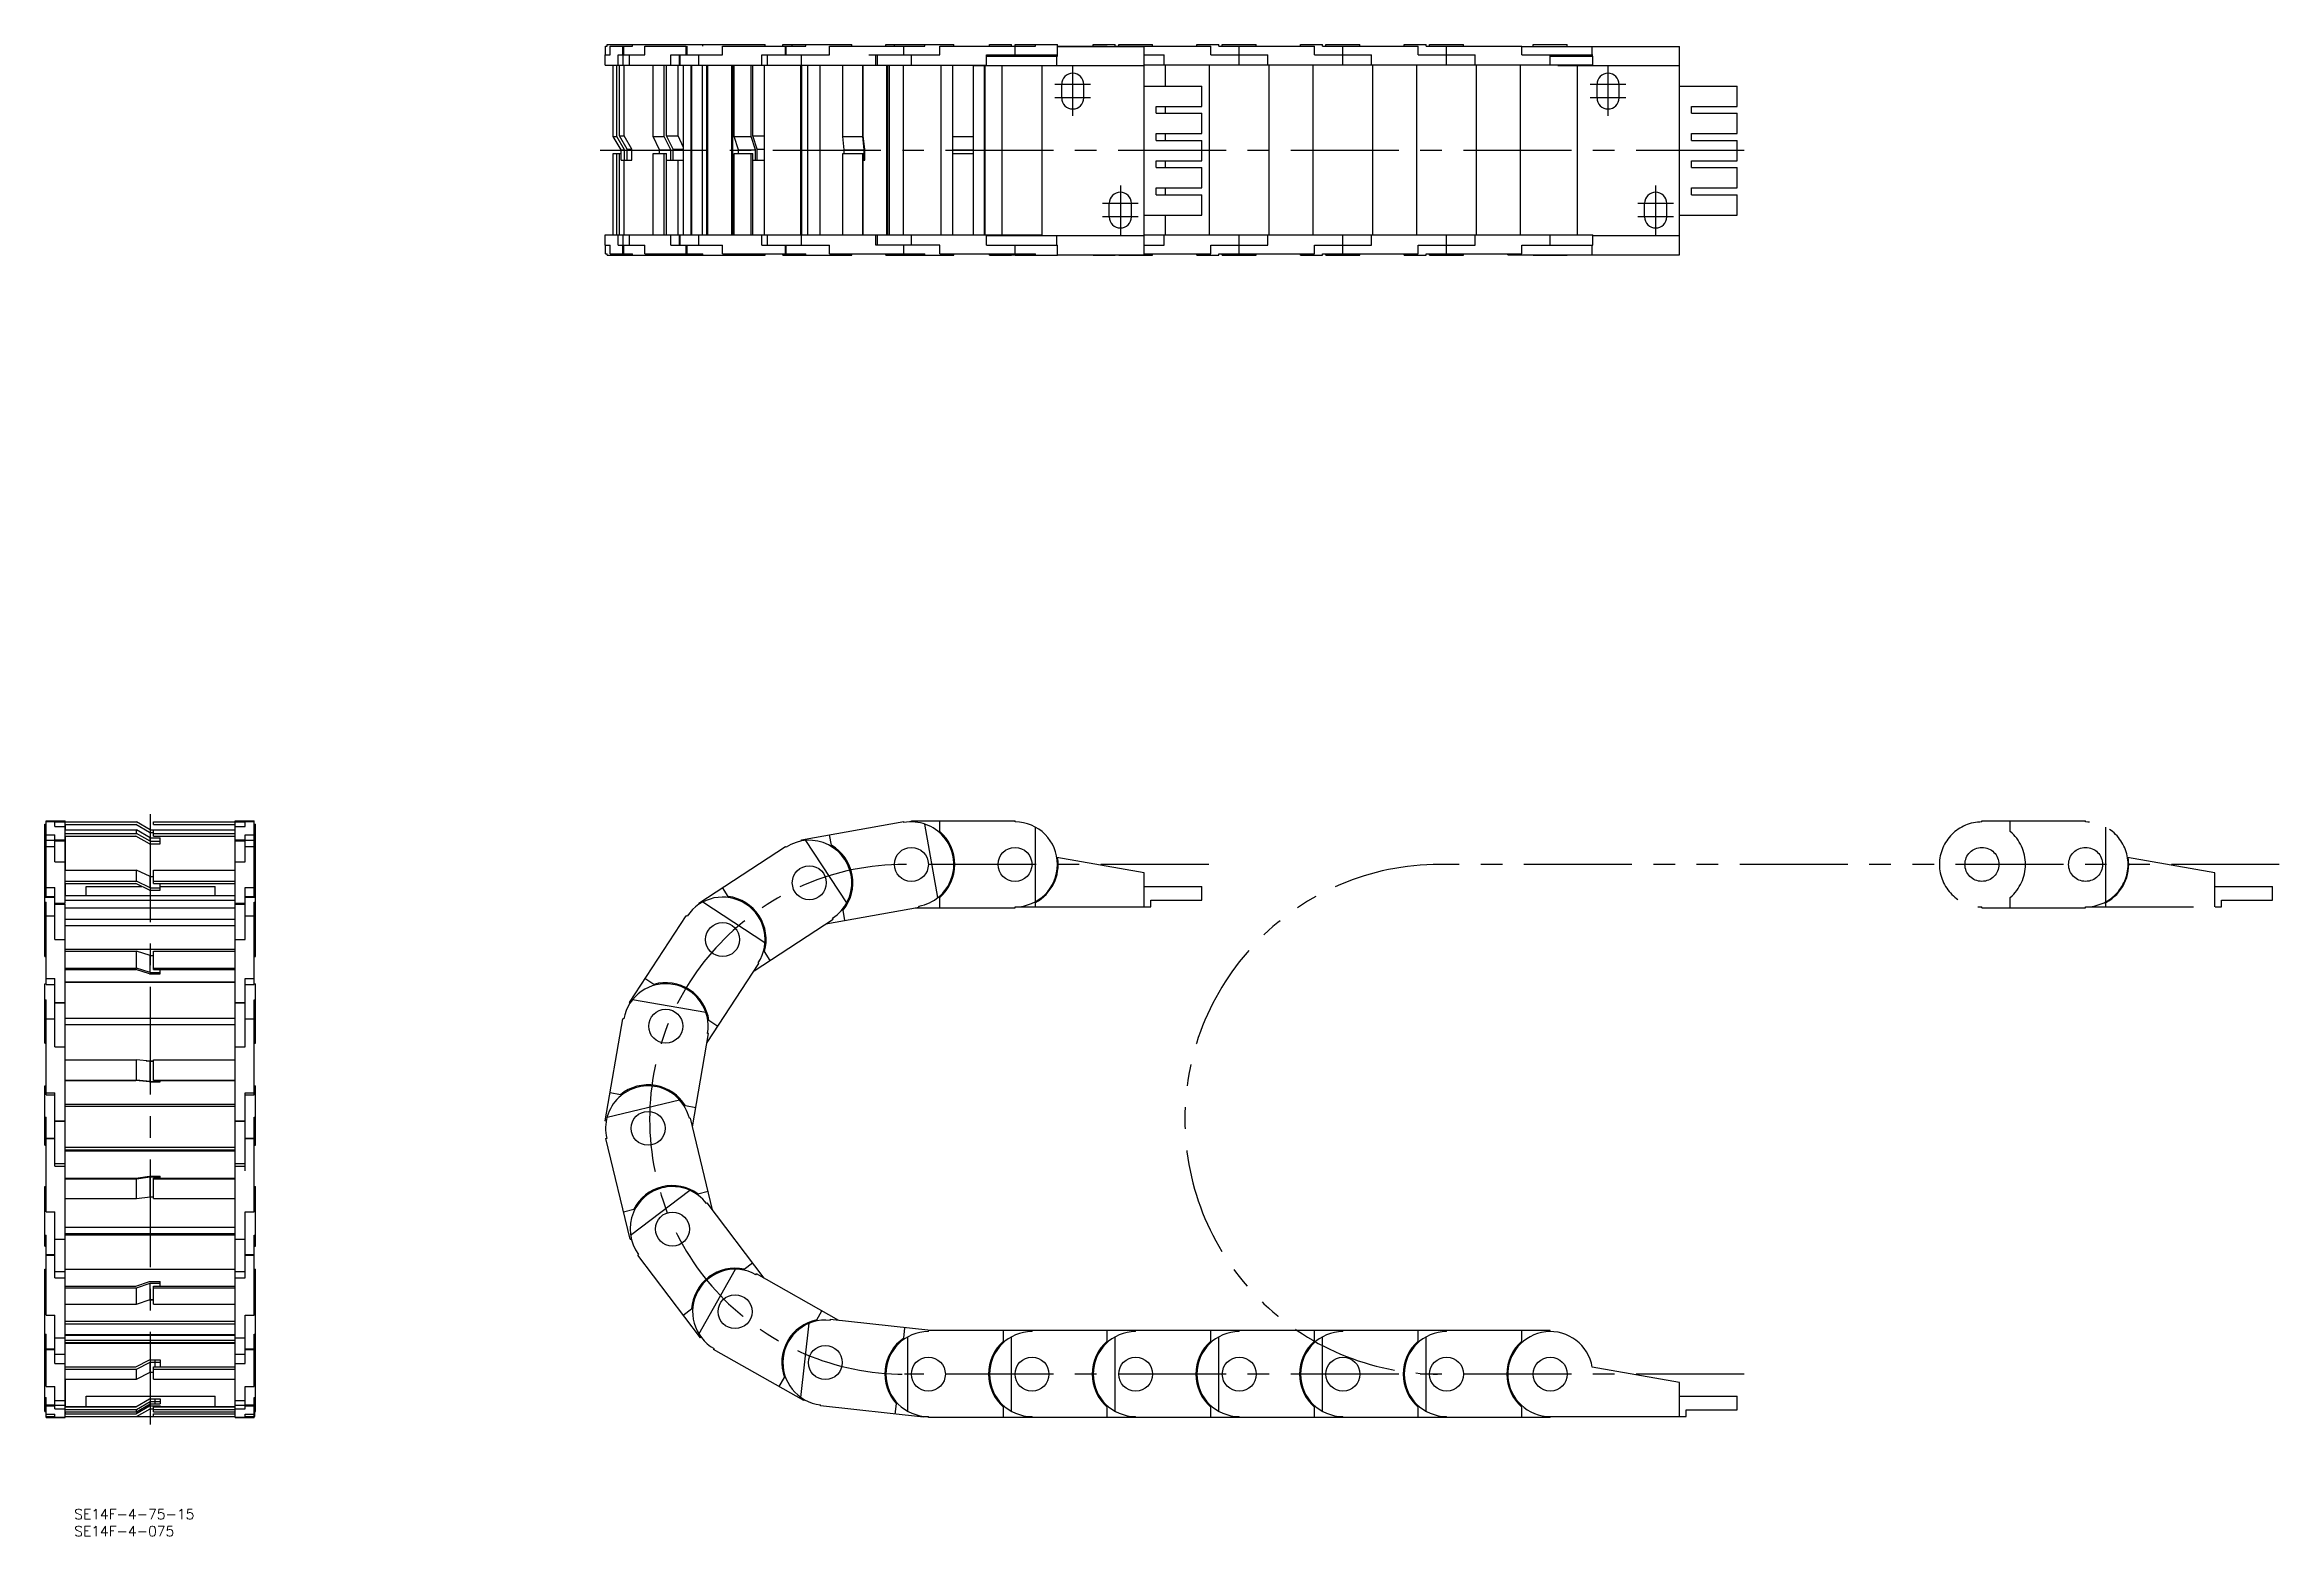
# Model space of a CAD drawing. Extents: x -31 to 626, y -35 to 404.
import ezdxf

# ---------------------------------------------------------------- set-up
doc = ezdxf.new("R2010")
doc.units = 0
doc.linetypes.add('CENTER', pattern=[50.8, 31.75, -6.35, 6.35, -6.35])
doc.linetypes.add('PHANTOM', pattern=[63.5, 31.75, -6.35, 6.35, -6.35, 6.35, -6.35])
doc.layers.get('0').update_dxf_attribs({"linetype": 'CONTINUOUS'})
doc.layers.add('CENTER', color=1, linetype='CENTER')
doc.styles.get("Standard").update_dxf_attribs({"font": 'txt.shx', "height": 3, "bigfont": 'bigfont.shx'})

msp = doc.modelspace()

# ---------------------------------------------------------------- linework, layer by layer
at = {"color": 7, "linetype": 'CONTINUOUS'}
for p, q in [((134.03, 400.76), (134.03, 403.36)), ((134.03, 403.36), (134.46, 403.36)), ((134.46, 403.36), (134.46, 403.76)), ((134.46, 403.76), (180.97, 403.76)), ((135.34, 400.76), (135.34, 403.36)), ((135.34, 403.36), (141.95, 403.36)), ((139.12, 400.76), (139.12, 403.36)), ((139.42, 400.76), (139.42, 403.36)), ((141.95, 403.36), (141.95, 403.76)), ((145.62, 400.76), (145.62, 403.36)), ((145.62, 403.36), (157.77, 403.36)), ((157.77, 400.76), (157.77, 403.36)), ((158.02, 400.76), (158.02, 403.36)), ((162.6, 403.36), (162.6, 403.76)), ((168.44, 400.76), (168.44, 403.36)), ((168.44, 403.36), (192.99, 403.36)), ((180.97, 403.36), (180.97, 403.76)), ((186.19, 403.36), (186.19, 403.76)), ((186.19, 403.76), (206.48, 403.76)), ((186.96, 400.76), (186.96, 403.36)), ((187.13, 400.76), (187.13, 403.36)), ((188.98, 403.36), (188.98, 403.76)), ((192.99, 403.36), (192.99, 403.76)), ((192.99, 403.76), (206.48, 403.76)), ((199.94, 400.76), (199.94, 403.36)), ((199.94, 403.36), (227.97, 403.36)), ((206.48, 403.36), (206.48, 403.76)), ((216.5, 403.36), (216.5, 403.76)), ((216.5, 403.76), (236.5, 403.76)), ((219, 403.36), (219, 403.76)), ((221.74, 400.76), (221.74, 403.36)), ((221.79, 400.76), (221.79, 403.36)), ((227.97, 403.36), (227.97, 403.76)), ((232.35, 400.76), (232.35, 403.36)), ((232.35, 403.36), (254.5, 403.36)), ((236.5, 403.36), (236.5, 403.76)), ((247, 403.36), (247, 403.76)), ((247, 403.76), (253.5, 403.76)), ((253.5, 403.36), (253.5, 403.76)), ((254.5, 400.76), (254.5, 403.76)), ((254.5, 403.76), (267, 403.76)), ((254.5, 403.36), (260.5, 403.36)), ((260.5, 403.36), (260.5, 403.76)), ((267, 400.75), (267, 403.76)), ((267, 403.36), (281.65, 403.36)), ((267, 403.23), (267.04, 403.23)), ((267.04, 400.41), (267.04, 403.23)), ((267.04, 403.23), (292.5, 403.23)), ((277.5, 403.36), (277.5, 403.76)), ((277.5, 403.76), (284, 403.76)), ((281.65, 403.23), (281.65, 403.36)), ((284, 403.36), (284, 403.76)), ((284, 403.36), (312.15, 403.36)), ((285, 403.36), (285, 403.76)), ((285, 403.76), (295, 403.76)), ((290, 403.23), (290, 403.36)), ((292.5, 341.93), (292.5, 403.23)), ((295, 403.36), (295, 403.76)), ((308, 403.36), (308, 403.76)), ((308, 403.76), (314.5, 403.76)), ((312.15, 400.76), (312.15, 403.36)), ((314.5, 403.36), (314.5, 403.76)), ((314.5, 403.36), (342.65, 403.36)), ((315.5, 403.36), (315.5, 403.76)), ((315.5, 403.76), (325.5, 403.76)), ((320.5, 397.76), (320.5, 403.36)), ((325.5, 403.36), (325.5, 403.76)), ((338.5, 403.36), (338.5, 403.76)), ((338.5, 403.76), (345, 403.76)), ((342.65, 400.76), (342.65, 403.36)), ((345, 403.36), (345, 403.76)), ((345, 403.36), (373.15, 403.36)), ((346, 403.36), (346, 403.76)), ((346, 403.76), (356, 403.76)), ((351, 397.76), (351, 403.36)), ((356, 403.36), (356, 403.76)), ((369, 403.36), (369, 403.76)), ((369, 403.76), (375.5, 403.76)), ((373.15, 400.76), (373.15, 403.36)), ((375.5, 403.36), (375.5, 403.76)), ((375.5, 403.36), (403.65, 403.36)), ((376.5, 403.36), (376.5, 403.76)), ((376.5, 403.76), (386.5, 403.76)), ((381.5, 397.76), (381.5, 403.36)), ((386.5, 403.36), (386.5, 403.76)), ((403.65, 400.76), (403.65, 403.36)), ((403.65, 403.23), (450, 403.23)), ((407, 403.23), (407, 403.76)), ((407, 403.76), (417, 403.76)), ((417, 403.23), (417, 403.76)), ((424.33, 400.41), (424.33, 403.23)), ((450, 341.93), (450, 403.23)), ((133.92, 397.76), (133.92, 400.76)), ((133.92, 400.76), (135.34, 400.76)), ((133.92, 397.76), (246.15, 397.76)), ((136.3, 376.76), (136.3, 397.76)), ((137.33, 376.76), (137.33, 397.76)), ((137.7, 397.76), (137.7, 400.76)), ((137.7, 400.76), (145.62, 400.76)), ((138.12, 376.97), (138.12, 397.76)), ((139.23, 397.76), (139.23, 400.76)), ((139.47, 376.97), (139.47, 397.76)), ((141.03, 397.76), (141.03, 400.76)), ((148.01, 376.76), (148.01, 397.76)), ((151.3, 376.76), (151.3, 397.76)), ((151.97, 376.97), (151.97, 397.76)), ((153.19, 397.76), (153.19, 400.76)), ((153.19, 400.76), (168.44, 400.76)), ((155.4, 376.97), (155.4, 397.76)), ((155.78, 397.76), (155.78, 400.75)), ((155.97, 397.76), (155.97, 400.76)), ((156.99, 347.76), (156.99, 397.76)), ((159.17, 347.76), (159.17, 397.76)), ((159.45, 347.76), (159.45, 397.76)), ((160.4, 400.75), (160.4, 400.76)), ((160.4, 400.75), (161.46, 400.75)), ((161.46, 397.76), (161.46, 400.76)), ((162.56, 347.76), (162.56, 397.76)), ((163.81, 347.76), (163.81, 397.76)), ((164.14, 347.76), (164.14, 397.76)), ((171.14, 347.76), (171.14, 397.76)), ((171.48, 347.76), (171.48, 397.76)), ((171.86, 376.76), (171.86, 397.76)), ((176.88, 376.76), (176.88, 397.76)), ((177.32, 376.97), (177.32, 397.76)), ((179.98, 397.76), (179.98, 400.76)), ((179.98, 400.76), (199.94, 400.76)), ((180.78, 347.76), (180.78, 397.76)), ((181.68, 397.76), (181.68, 400.75)), ((191.44, 347.76), (191.44, 397.76)), ((191.72, 397.76), (191.72, 400.76)), ((191.79, 347.76), (191.79, 397.76)), ((193.52, 347.76), (193.52, 397.76)), ((197.21, 347.76), (197.21, 397.76)), ((203.83, 376.76), (203.83, 397.76)), ((209.73, 376.76), (209.73, 397.76)), ((209.87, 376.97), (209.87, 397.76)), ((211.5, 400.76), (232.35, 400.76)), ((213.52, 397.76), (213.52, 400.76)), ((214.07, 397.76), (214.07, 400.75)), ((216.75, 347.76), (216.75, 397.76)), ((217.04, 347.76), (217.04, 397.76)), ((217.6, 347.76), (217.6, 397.76)), ((221.69, 347.76), (221.69, 397.76)), ((224, 397.76), (224, 400.76)), ((232.75, 347.76), (232.75, 397.76)), ((236.25, 347.76), (236.25, 397.76)), ((242.25, 347.76), (242.25, 397.76)), ((242.25, 397.58), (292.5, 397.58)), ((245.5, 347.76), (245.5, 397.58)), ((245.75, 347.76), (245.75, 397.58)), ((246.15, 397.76), (246.15, 400.76)), ((246.15, 400.76), (267, 400.76)), ((246.15, 400.41), (266.83, 400.41)), ((249.5, 400.41), (249.5, 400.76)), ((250.75, 347.76), (250.75, 397.58)), ((258.05, 400.75), (258.05, 400.76)), ((259.5, 400.41), (259.5, 400.75)), ((260.5, 400.41), (260.5, 400.75)), ((262.5, 347.58), (262.5, 397.58)), ((266.83, 397.58), (266.83, 400.41)), ((266.83, 400.41), (267.04, 400.41)), ((292.5, 400.76), (298.35, 400.76)), ((292.5, 400.76), (298.35, 400.76)), ((424.54, 397.76), (292.5, 397.76)), ((298.35, 397.76), (298.35, 400.76)), ((298.75, 391.58), (298.75, 397.76)), ((311.75, 347.76), (311.75, 397.76)), ((312.15, 400.76), (328.85, 400.76)), ((328.85, 397.76), (328.85, 400.76)), ((329.25, 347.76), (329.25, 397.76)), ((342.25, 347.76), (342.25, 397.76)), ((342.65, 400.76), (359.35, 400.76)), ((359.35, 397.76), (359.35, 400.76)), ((359.75, 347.76), (359.75, 397.76)), ((372.75, 347.76), (372.75, 397.76)), ((373.15, 400.76), (389.85, 400.76)), ((389.85, 397.76), (389.85, 400.76)), ((390.25, 347.76), (390.25, 397.76)), ((403.25, 347.76), (403.25, 397.76)), ((403.65, 400.76), (424.5, 400.76)), ((412, 397.76), (412, 400.76)), ((412, 400.41), (424.54, 400.41)), ((414.24, 397.58), (414.24, 397.76)), ((414.24, 397.58), (450, 397.58)), ((420, 347.76), (420, 397.58)), ((424.5, 397.76), (424.5, 400.41)), ((424.54, 397.58), (424.54, 400.41)), ((268.25, 388.08), (268.25, 392.08)), ((274.75, 388.08), (274.75, 392.08)), ((292.5, 391.58), (309.5, 391.58)), ((309.5, 385.58), (309.5, 391.58)), ((425.75, 388.08), (425.75, 392.08)), ((432.25, 388.08), (432.25, 392.08)), ((450, 391.58), (467, 391.58)), ((467, 385.58), (467, 391.58)), ((296, 383.58), (296, 385.58)), ((296, 385.58), (309.5, 385.58)), ((296, 383.58), (309.5, 383.58)), ((298.75, 383.58), (298.75, 385.58)), ((309.5, 377.58), (309.5, 383.58)), ((453.5, 383.58), (453.5, 385.58)), ((453.5, 385.58), (467, 385.58)), ((453.5, 383.58), (467, 383.58)), ((467, 377.58), (467, 383.58)), ((136.3, 376.76), (137.33, 376.76)), ((138.58, 372.76), (136.3, 376.76)), ((139.6, 372.76), (137.33, 376.76)), ((138.12, 376.97), (139.47, 376.97)), ((140.39, 372.97), (138.12, 376.97)), ((141.71, 372.97), (139.47, 376.97)), ((148.01, 376.76), (151.3, 376.76)), ((149.94, 372.76), (148.01, 376.76)), ((153.23, 372.76), (151.3, 376.76)), ((151.97, 376.97), (155.4, 376.97)), ((153.9, 372.97), (151.97, 376.97)), ((156.99, 373.52), (155.4, 376.97)), ((171.86, 376.76), (176.88, 376.76)), ((173.13, 372.76), (171.86, 376.76)), ((178.15, 372.76), (176.88, 376.76)), ((177.32, 376.97), (180.78, 376.97)), ((178.59, 372.97), (177.32, 376.97)), ((203.83, 376.76), (209.73, 376.76)), ((204.24, 372.76), (203.83, 376.76)), ((210.14, 372.76), (209.73, 376.76)), ((210.28, 372.97), (209.87, 376.97)), ((236.25, 376.76), (242.25, 376.76)), ((296, 375.58), (296, 377.58)), ((296, 377.58), (309.5, 377.58)), ((296, 375.58), (309.5, 375.58)), ((298.75, 375.58), (298.75, 377.58)), ((309.5, 369.58), (309.5, 375.58)), ((453.5, 375.58), (453.5, 377.58)), ((453.5, 377.58), (467, 377.58)), ((453.5, 375.58), (467, 375.58)), ((467, 369.58), (467, 375.58)), ((136.3, 347.76), (136.3, 371.76)), ((136.3, 371.76), (138.58, 371.76)), ((137.33, 347.76), (137.33, 371.76)), ((138.12, 347.76), (138.12, 371.76)), ((138.58, 369.76), (138.58, 372.76)), ((138.58, 372.76), (139.6, 372.76)), ((138.58, 369.76), (141.71, 369.76)), ((139.47, 347.76), (139.47, 369.76)), ((139.6, 369.76), (139.6, 372.76)), ((140.39, 369.76), (140.39, 372.97)), ((140.39, 372.97), (141.71, 372.97)), ((141.71, 369.76), (141.71, 372.97)), ((148.01, 347.76), (148.01, 371.76)), ((148.01, 371.76), (151.97, 371.76)), ((149.94, 371.76), (149.94, 372.76)), ((149.94, 372.76), (153.23, 372.76)), ((151.3, 347.76), (151.3, 371.76)), ((151.97, 347.76), (151.97, 371.76)), ((151.97, 369.76), (156.99, 369.76)), ((153.23, 369.76), (153.23, 372.76)), ((153.9, 369.76), (153.9, 372.97)), ((153.9, 372.97), (156.99, 372.97)), ((155.4, 347.76), (155.4, 369.76)), ((171.86, 347.76), (171.86, 371.76)), ((171.86, 371.76), (176.88, 371.76)), ((171.86, 371.76), (177.32, 371.76)), ((173.13, 371.76), (173.13, 372.76)), ((173.13, 372.76), (178.15, 372.76)), ((176.88, 347.76), (176.88, 371.76)), ((177.32, 347.76), (177.32, 371.76)), ((177.32, 369.76), (180.78, 369.76)), ((178.15, 369.76), (178.15, 372.76)), ((178.59, 369.76), (178.59, 372.97)), ((178.59, 372.97), (180.78, 372.97)), ((203.83, 347.76), (203.83, 371.76)), ((203.83, 371.76), (209.73, 371.76)), ((203.83, 371.76), (209.87, 371.76)), ((204.2, 371.76), (204.2, 373.08)), ((204.24, 371.76), (204.24, 372.76)), ((204.24, 372.76), (210.14, 372.76)), ((209.73, 347.76), (209.73, 371.76)), ((209.87, 347.76), (209.87, 371.76)), ((209.87, 369.76), (210.28, 369.76)), ((210.14, 369.76), (210.14, 372.76)), ((210.28, 369.76), (210.28, 372.97)), ((236.25, 372.76), (242.25, 372.76)), ((236.25, 371.76), (242.25, 371.76)), ((296, 367.58), (296, 369.58)), ((296, 369.58), (309.5, 369.58)), ((298.75, 367.58), (298.75, 369.58)), ((453.5, 367.58), (453.5, 369.58)), ((453.5, 369.58), (467, 369.58)), ((296, 367.58), (309.5, 367.58)), ((309.5, 361.58), (309.5, 367.58)), ((453.5, 367.58), (467, 367.58)), ((467, 361.58), (467, 367.58)), ((282.25, 353.08), (282.25, 357.08)), ((288.75, 353.08), (288.75, 357.08)), ((296, 359.58), (296, 361.58)), ((296, 361.58), (309.5, 361.58)), ((296, 359.58), (309.5, 359.58)), ((298.75, 359.58), (298.75, 361.58)), ((309.5, 353.58), (309.5, 359.58)), ((439.75, 353.08), (439.75, 357.08)), ((446.25, 353.08), (446.25, 357.08)), ((453.5, 359.58), (453.5, 361.58)), ((453.5, 361.58), (467, 361.58)), ((453.5, 359.58), (467, 359.58)), ((467, 353.58), (467, 359.58)), ((292.5, 353.58), (309.5, 353.58)), ((298.75, 347.76), (298.75, 353.58)), ((450, 353.58), (467, 353.58)), ((133.92, 344.76), (133.92, 347.76)), ((133.92, 347.76), (262.5, 347.76)), ((133.92, 344.76), (135.34, 344.76)), ((134.03, 342.16), (134.03, 344.76)), ((134.03, 342.16), (134.46, 342.16)), ((134.46, 341.76), (134.46, 342.16)), ((135.34, 342.16), (135.34, 344.76)), ((135.34, 342.16), (141.95, 342.16)), ((137.7, 344.76), (137.7, 347.76)), ((137.7, 344.76), (145.62, 344.76)), ((139.12, 342.16), (139.12, 344.76)), ((139.23, 344.76), (139.23, 347.76)), ((139.42, 342.16), (139.42, 344.76)), ((140.53, 344.76), (140.53, 344.76)), ((140.53, 344.76), (141.29, 344.76)), ((141.03, 344.76), (141.03, 347.76)), ((141.95, 341.76), (141.95, 342.16)), ((141.95, 341.76), (141.95, 342.16)), ((145.62, 342.16), (145.62, 344.76)), ((145.62, 342.16), (162.6, 342.16)), ((153.19, 344.76), (153.19, 347.76)), ((153.19, 344.76), (168.44, 344.76)), ((155.78, 344.76), (155.78, 347.76)), ((155.97, 344.76), (155.97, 347.76)), ((157.77, 342.16), (157.77, 344.76)), ((158.02, 342.16), (158.02, 344.76)), ((161.46, 344.76), (161.46, 347.76)), ((162.6, 341.76), (162.6, 342.16)), ((168.44, 342.16), (168.44, 344.76)), ((168.44, 342.16), (192.99, 342.16)), ((179.98, 344.76), (179.98, 347.76)), ((179.98, 344.76), (199.94, 344.76)), ((180.97, 341.76), (180.97, 342.16)), ((181.68, 344.76), (181.68, 347.76)), ((186.19, 341.76), (186.19, 342.16)), ((186.96, 342.16), (186.96, 344.76)), ((187.13, 342.16), (187.13, 344.76)), ((188.98, 341.76), (188.98, 342.16)), ((191.72, 344.76), (191.72, 347.76)), ((191.72, 344.76), (191.72, 347.76)), ((192.99, 341.76), (192.99, 342.16)), ((199.94, 342.16), (199.94, 344.76)), ((199.94, 342.16), (227.97, 342.16)), ((206.48, 341.76), (206.48, 342.16)), ((213.52, 344.76), (213.52, 347.76)), ((232.35, 344.76), (213.52, 344.76)), ((214.07, 344.76), (214.07, 347.76)), ((216.5, 341.76), (216.5, 342.16)), ((219, 341.76), (219, 342.16)), ((221.74, 342.16), (221.74, 344.76)), ((221.74, 342.16), (221.79, 342.16)), ((221.74, 342.16), (221.79, 342.16)), ((221.79, 342.16), (221.79, 344.76)), ((221.79, 342.16), (227.97, 342.16)), ((224, 344.76), (224, 347.76)), ((227.97, 341.76), (227.97, 342.16)), ((232.35, 342.16), (232.35, 344.76)), ((232.35, 342.16), (260.5, 342.16)), ((236.5, 341.76), (236.5, 342.16)), ((246.15, 344.76), (246.15, 347.76)), ((246.15, 347.58), (266.83, 347.58)), ((246.15, 344.76), (267.04, 344.76)), ((247, 341.76), (247, 342.16)), ((249.5, 341.93), (249.5, 342.16)), ((249.5, 341.93), (259.5, 341.93)), ((253.5, 341.76), (253.5, 341.93)), ((254.5, 342.16), (254.5, 344.76)), ((254.5, 341.76), (254.5, 341.93)), ((259.5, 347.58), (259.5, 347.76)), ((259.5, 341.93), (259.5, 342.16)), ((260.5, 341.76), (260.5, 342.16)), ((266.83, 344.76), (266.83, 347.58)), ((266.83, 347.58), (292.5, 347.58)), ((267, 341.76), (267, 344.76)), ((267, 341.93), (292.5, 341.93)), ((267.04, 341.93), (267.04, 344.76)), ((277.5, 341.76), (277.5, 341.93)), ((284, 341.76), (284, 341.93)), ((285, 341.76), (285, 341.93)), ((292.5, 347.76), (424.5, 347.76)), ((292.5, 344.76), (298.35, 344.76)), ((292.5, 342.16), (312.15, 342.16)), ((295, 341.76), (295, 342.16)), ((298.35, 344.76), (298.35, 347.76)), ((308, 341.76), (308, 342.16)), ((312.15, 342.16), (312.15, 344.76)), ((312.15, 344.76), (328.85, 344.76)), ((314.5, 341.76), (314.5, 342.16)), ((314.5, 342.16), (342.65, 342.16)), ((315.5, 341.76), (315.5, 342.16)), ((320.5, 342.16), (320.5, 347.76)), ((325.5, 341.76), (325.5, 342.16)), ((328.85, 344.76), (328.85, 347.76)), ((338.5, 341.76), (338.5, 342.16)), ((342.65, 342.16), (342.65, 344.76)), ((342.65, 344.76), (359.35, 344.76)), ((345, 341.76), (345, 342.16)), ((345, 342.16), (373.15, 342.16)), ((346, 341.76), (346, 342.16)), ((351, 342.16), (351, 347.76)), ((356, 341.76), (356, 342.16)), ((359.35, 344.76), (359.35, 347.76)), ((369, 341.76), (369, 342.16)), ((373.15, 342.16), (373.15, 344.76)), ((373.15, 344.76), (389.85, 344.76)), ((375.5, 341.76), (375.5, 342.16)), ((375.5, 342.16), (403.65, 342.16)), ((376.5, 341.76), (376.5, 342.16)), ((381.5, 342.16), (381.5, 347.76)), ((386.5, 341.76), (386.5, 342.16)), ((389.85, 344.76), (389.85, 347.76)), ((399.5, 341.93), (399.5, 342.16)), ((399.5, 341.93), (450, 341.93)), ((403.65, 342.16), (403.65, 344.76)), ((403.65, 344.76), (412, 344.76)), ((403.65, 344.76), (424.54, 344.76)), ((407, 341.76), (407, 341.93)), ((412, 344.76), (412, 347.76)), ((417, 341.76), (417, 341.93)), ((424.33, 341.93), (424.33, 344.76)), ((424.5, 344.76), (424.5, 347.76)), ((424.5, 347.58), (450, 347.58)), ((424.54, 344.76), (424.54, 347.58)), ((134.46, 341.76), (180.97, 341.76)), ((186.19, 341.76), (206.48, 341.76)), ((216.5, 341.76), (236.5, 341.76)), ((227.97, 341.76), (236.5, 341.76)), ((247, 341.76), (253.5, 341.76)), ((254.5, 341.76), (267, 341.76)), ((277.5, 341.76), (284, 341.76)), ((285, 341.76), (295, 341.76)), ((308, 341.76), (314.5, 341.76)), ((315.5, 341.76), (325.5, 341.76)), ((338.5, 341.76), (345, 341.76)), ((346, 341.76), (356, 341.76)), ((369, 341.76), (375.5, 341.76)), ((376.5, 341.76), (386.5, 341.76)), ((407, 341.76), (417, 341.76)), ((-31, 135.38), (-31, 174.35)), ((-31, 174.35), (-30.6, 174.35)), ((-30.6, 175.1), (-30.6, 175.3)), ((-30.6, 175.3), (-25, 175.3)), ((-30.6, 152.88), (-30.6, 175.1)), ((-30.6, 175.1), (-28, 175.1)), ((-30.6, 171.18), (-28, 171.18)), ((-28, 173.62), (-28, 175.3)), ((-28, 175), (-4, 175)), ((-28, 173.62), (-25, 173.62)), ((-28, 163.23), (-28, 171.18)), ((-25, 163.23), (-25, 175.3)), ((-25, 174.2), (-4.21, 174.2)), ((-25, 172.64), (-4, 172.64)), ((-25, 171.58), (-4, 171.58)), ((-24.83, 172.64), (-24.83, 174.2)), ((-0.21, 171.89), (-4.21, 174.2)), ((0, 172.69), (-4, 175)), ((-4, 171.58), (-4, 172.64)), ((0, 170.36), (-4, 172.64)), ((0, 169.3), (-4, 171.58)), ((-0.21, 171.89), (1, 171.89)), ((0, 172.69), (3, 172.69)), ((1, 174.2), (1, 175)), ((1, 175), (28, 175)), ((1, 174.2), (25, 174.2)), ((1, 170.79), (1, 172.64)), ((1, 172.64), (25, 172.64)), ((1, 171.58), (25, 171.58)), ((3, 172.64), (3, 172.69)), ((25, 121.75), (25, 175.3)), ((25, 175.3), (30.6, 175.3)), ((25, 173.62), (28, 173.62)), ((28, 173.62), (28, 175.3)), ((28, 175.1), (30.6, 175.1)), ((28, 169.7), (28, 171.18)), ((28, 169.7), (28, 171.18)), ((28, 171.18), (30.6, 171.18)), ((30.6, 175.1), (30.6, 175.3)), ((30.6, 171.18), (30.6, 175.1)), ((30.6, 152.88), (30.6, 175.1)), ((30.6, 174.35), (31, 174.35)), ((30.6, 169.61), (30.6, 171.18)), ((30.6, 169.61), (30.6, 171.18)), ((31, 169.61), (31, 174.35)), ((31, 135.38), (31, 174.35)), ((191.72, 169.7), (221.74, 175.1)), ((200.48, 168.13), (199.94, 171.18)), ((221.79, 174.8), (221.74, 175.1)), ((224, 175.3), (254.5, 175.3)), ((224, 175), (224, 175.3)), ((231.84, 152.77), (227.97, 174.35)), ((232.35, 172.2), (232.35, 175.3)), ((254.5, 175), (254.5, 175.3)), ((260.5, 151.53), (260.5, 173.47)), ((-31, 169.61), (-28, 169.61)), ((-31, 169.57), (-30.6, 169.57)), ((-30.6, 167.81), (-28, 167.81)), ((-28, 169.7), (-25, 169.7)), ((-28, 169.41), (-25, 169.41)), ((-25, 170.79), (-4.21, 170.79)), ((-24.83, 162.5), (-24.83, 170.79)), ((-0.21, 168.51), (-4.21, 170.79)), ((-0.21, 168.51), (3, 168.51)), ((0, 169.3), (0, 170.36)), ((0, 169.3), (0, 170.36)), ((0, 170.36), (3, 170.36)), ((0, 169.3), (3, 169.3)), ((1, 170.79), (25, 170.79)), ((3, 168.51), (3, 170.36)), ((25, 169.7), (28, 169.7)), ((25, 169.41), (28, 169.41)), ((27.99, 169.08), (28, 169.08)), ((28, 169.41), (28, 169.7)), ((28, 169.41), (28, 169.7)), ((28, 169.61), (31, 169.61)), ((28, 163.23), (28, 169.41)), ((28, 163.23), (28, 169.41)), ((28, 167.56), (28, 169.08)), ((28, 167.56), (28, 169.08)), ((28, 163.23), (28, 167.81)), ((28, 163.23), (28, 167.81)), ((28, 167.81), (30.6, 167.81)), ((30.6, 167.81), (30.6, 169.57)), ((30.6, 167.81), (30.6, 169.57)), ((30.6, 169.57), (31, 169.57)), ((31, 169.57), (31, 169.61)), ((31, 169.57), (31, 169.61)), ((31, 162.11), (31, 169.57)), ((31, 162.11), (31, 169.57)), ((161.46, 151.09), (186.96, 167.81)), ((187.13, 167.56), (186.96, 167.81)), ((191.77, 169.41), (191.72, 169.7)), ((205.01, 151.22), (192.99, 169.57)), ((292.5, 160), (266.83, 164.53)), ((-31, 162.11), (-30.6, 162.11)), ((-31, 162.11), (-30.6, 162.11)), ((-28, 163.23), (-25, 163.23)), ((-25, 151.09), (-25, 163.23)), ((-25, 160.84), (-4, 160.84)), ((-24.83, 160.84), (-24.83, 162.5)), ((-4, 157.55), (-4, 160.84)), ((0, 158.91), (-4, 160.84)), ((0, 155.62), (0, 158.91)), ((0, 155.62), (0, 158.91)), ((0, 158.91), (1, 158.91)), ((0, 158.91), (1, 158.91)), ((1, 156.88), (1, 160.84)), ((1, 160.84), (25, 160.84)), ((25, 163.23), (28, 163.23)), ((30.6, 162.11), (31, 162.11)), ((31, 156.22), (31, 162.11)), ((31, 156.22), (31, 162.11)), ((292.5, 150), (292.5, 160)), ((-31, 152.88), (-28, 152.88)), ((-31, 139.38), (-31, 151.42)), ((-31, 151.42), (-30.6, 151.42)), ((-30.6, 155.67), (-28, 155.67)), ((-30.6, 153.07), (-28, 153.07)), ((-30.6, 147.24), (-30.6, 151.42)), ((-30.6, 147.24), (-30.6, 151.42)), ((-28, 140.43), (-28, 155.67)), ((-25, 157.55), (-4, 157.55)), ((-25, 156.88), (-4.21, 156.88)), ((-25, 153.4), (25, 153.4)), ((-25, 151.95), (25, 151.95)), ((-24.83, 153.4), (-24.83, 156.88)), ((-18.83, 153.4), (-18.83, 156)), ((-18.83, 156), (-2.38, 156)), ((-0.21, 154.95), (-4.21, 156.88)), ((0, 155.62), (-4, 157.55)), ((-0.21, 154.95), (3, 154.95)), ((0, 155.62), (3, 155.62)), ((1, 157.55), (25, 157.55)), ((1, 156.88), (25, 156.88)), ((3, 154.95), (3, 156.88)), ((3, 156), (19.17, 156)), ((19.17, 153.4), (19.17, 156)), ((28, 140.43), (28, 155.67)), ((28, 155.67), (30.6, 155.67)), ((28, 153.07), (30.6, 153.07)), ((28, 152.88), (31, 152.88)), ((30.6, 127.19), (30.6, 151.42)), ((30.6, 151.42), (31, 151.42)), ((31, 152.88), (31, 156.22)), ((31, 152.88), (31, 156.22)), ((31, 151.42), (31, 152.88)), ((31, 151.42), (31, 152.88)), ((31, 145.38), (31, 151.42)), ((31, 145.38), (31, 151.42)), ((180.93, 139.38), (162.6, 151.42)), ((170.14, 153.07), (168.44, 155.67)), ((232.35, 149.7), (232.35, 152.8)), ((260.5, 150), (260.5, 151.31)), ((292.5, 156), (309.5, 156)), ((294.5, 152), (309.5, 152)), ((294.5, 150), (294.5, 152)), ((309.5, 152), (309.5, 156)), ((-31, 137.64), (-31, 145.38)), ((-31, 137.64), (-31, 145.38)), ((-31, 145.38), (-30.6, 145.38)), ((-30.6, 128.89), (-30.6, 147.41)), ((-30.6, 127.19), (-30.6, 147.41)), ((-30.6, 147.41), (-28, 147.41)), ((-28, 151.09), (-25, 151.09)), ((-28, 150.84), (-25, 150.84)), ((-25, 121.75), (-25, 150.84)), ((-25, 149.7), (25, 149.7)), ((-25, 146.35), (25, 146.35)), ((25, 151.09), (28, 151.09)), ((25, 150.84), (28, 150.84)), ((27.99, 149.93), (27.99, 150.84)), ((27.99, 149.93), (28, 149.93)), ((28, 147.41), (30.6, 147.41)), ((30.6, 145.38), (31, 145.38)), ((141.03, 121.91), (157.77, 147.41)), ((158.02, 147.24), (157.77, 147.41)), ((161.62, 150.84), (161.46, 151.09)), ((177.71, 131.14), (201, 146.4)), ((198.81, 144.97), (226.26, 149.9)), ((201, 146.4), (200.83, 146.65)), ((204.46, 145.98), (203.91, 149.03)), ((225.14, 149.7), (254.5, 149.7)), ((226.26, 149.9), (226.21, 150.2)), ((254.5, 150), (294.5, 150)), ((254.5, 149.7), (254.5, 150)), ((-28, 140.43), (-25, 140.43)), ((-25, 144.56), (25, 144.56)), ((25, 144.61), (25, 144.61)), ((25, 144.61), (25, 144.61)), ((25, 140.43), (28, 140.43)), ((-31, 135.38), (-30.6, 135.38)), ((-25, 137.57), (25, 137.57)), ((-25, 137), (-4, 137)), ((-25, 131.99), (-4, 131.99)), ((-25, 131.55), (-4.21, 131.55)), ((-0.21, 130.28), (-4.21, 131.55)), ((-4, 131.99), (-4, 137)), ((0, 135.74), (-4, 137)), ((0, 130.72), (-4, 131.99)), ((0, 130.72), (0, 135.74)), ((0, 130.72), (0, 135.74)), ((0, 135.74), (1, 135.74)), ((1, 131.55), (1, 137)), ((1, 137), (25, 137)), ((1, 131.99), (25, 131.99)), ((1, 131.55), (25, 131.55)), ((3, 130.28), (3, 131.55)), ((30.6, 135.38), (31, 135.38)), ((163.89, 110.08), (179.17, 133.36)), ((179.17, 133.36), (178.92, 133.52)), ((182.47, 134.26), (180.78, 136.85)), ((-31, 118.93), (-31, 127.39)), ((-31, 127.39), (-30.6, 127.39)), ((-30.6, 128.89), (-28, 128.89)), ((-30.6, 127.19), (-28, 127.19)), ((-28, 117.07), (-28, 128.89)), ((-25, 127.94), (25, 127.94)), ((-25, 127.86), (25, 127.86)), ((-0.21, 130.28), (3, 130.28)), ((0, 130.72), (3, 130.72)), ((28, 117.02), (28, 128.89)), ((28, 128.89), (30.6, 128.89)), ((28, 127.19), (30.6, 127.19)), ((30.6, 127.39), (31, 127.39)), ((31, 119.89), (31, 127.39)), ((31, 122.67), (31, 127.39)), ((148.21, 127.19), (145.62, 128.89)), ((-31, 122.67), (-30.6, 122.67)), ((-31, 109.89), (-31, 119.89)), ((-31, 119.89), (-30.6, 119.89)), ((-30.6, 117.02), (-30.6, 122.67)), ((-28, 121.91), (-25, 121.91)), ((-28, 121.75), (-25, 121.75)), ((-25, -0.3), (-25, 121.75)), ((-25, 108.84), (-25, 121.75)), ((25, 121.91), (28, 121.91)), ((25, 104.95), (25, 121.75)), ((25, -0.3), (25, 121.75)), ((25, 121.75), (28, 121.75)), ((28, 108.84), (28, 121.75)), ((30.6, 117.07), (30.6, 122.67)), ((30.6, 122.67), (31, 122.67)), ((30.6, 119.89), (31, 119.89)), ((31, 109.89), (31, 119.89)), ((141.29, 121.75), (141.03, 121.91)), ((163.56, 118.93), (141.95, 122.67)), ((-30.6, 94.72), (-30.6, 117.07)), ((-30.6, 117.07), (-28, 117.07)), ((-28, 108.84), (-28, 117.07)), ((-28, 108.84), (-28, 117.07)), ((-25, 117.21), (25, 117.21)), ((-25, 115.34), (25, 115.34)), ((28, 117.07), (30.6, 117.07)), ((30.6, 94.72), (30.6, 117.07)), ((133.92, 87.02), (139.12, 117.07)), ((139.42, 117.02), (139.12, 117.07)), ((159.6, 85.27), (164.35, 112.7)), ((164.35, 112.7), (164.05, 112.75)), ((167.02, 114.84), (164.43, 116.54)), ((-31, 109.89), (-30.6, 109.89)), ((-28, 108.84), (-25, 108.84)), ((25, 108.84), (28, 108.84)), ((30.6, 109.89), (31, 109.89)), ((-25, 104.95), (-4, 104.95)), ((-25, 104.95), (-4, 104.95)), ((-25, 99.04), (-4, 99.04)), ((-25, 98.9), (-4.21, 98.9)), ((-0.21, 98.51), (-4.21, 98.9)), ((-4, 99.04), (-4, 104.95)), ((0, 104.56), (-4, 104.95)), ((0, 98.64), (-4, 99.04)), ((-1.18, 104.67), (1, 104.67)), ((0, 98.64), (0, 104.56)), ((0, 104.56), (1, 104.56)), ((0, 98.64), (3, 98.64)), ((1, 98.9), (1, 104.95)), ((1, 104.95), (25, 104.95)), ((1, 99.04), (25, 99.04)), ((1, 98.9), (25, 98.9)), ((3, 98.51), (3, 98.9)), ((-31, 79.91), (-31, 97.33)), ((-31, 97.33), (-30.6, 97.33)), ((-30.6, 95.25), (-28, 95.25)), ((-30.6, 94.72), (-28, 94.72)), ((-28, 73.7), (-28, 95.25)), ((-0.21, 98.51), (3, 98.51)), ((28, 72.33), (28, 95.25)), ((28, 95.25), (30.6, 95.25)), ((28, 94.72), (30.6, 94.72)), ((30.6, 97.33), (31, 97.33)), ((31, 79.83), (31, 97.33)), ((134.46, 88.08), (155.77, 93.25)), ((138.4, 94.72), (135.34, 95.25)), ((-31, 88.08), (-30.6, 88.08)), ((-30.6, 81.89), (-30.6, 88.08)), ((-30.6, 60.29), (-30.6, 88.08)), ((-28, 87.02), (-25, 87.02)), ((-28, 86.97), (-25, 86.97)), ((-25, 91.9), (25, 91.9)), ((-25, 91.32), (25, 91.32)), ((25, 87.02), (28, 87.02)), ((25, 86.97), (28, 86.97)), ((30.6, 81.89), (30.6, 88.08)), ((30.6, 60.29), (30.6, 88.08)), ((30.6, 88.08), (31, 88.08)), ((134.21, 86.97), (133.92, 87.02)), ((160.57, 90.88), (157.51, 91.41)), ((158.68, 87.78), (158.97, 87.85)), ((165.54, 60.8), (158.97, 87.85)), ((-31, 79.83), (-30.6, 79.83)), ((-30.6, 81.89), (-28, 81.89)), ((-30.6, 81.82), (-28, 81.82)), ((-25, 79.28), (25, 79.28)), ((28, 81.89), (30.6, 81.89)), ((28, 81.82), (30.6, 81.82)), ((30.6, 81.82), (30.6, 81.89)), ((30.6, 81.82), (30.6, 81.89)), ((30.6, 79.83), (31, 79.83)), ((134.09, 81.82), (134.38, 81.89)), ((141.29, 52.18), (134.09, 81.82)), ((-28, 74.43), (-25, 74.43)), ((-28, 73.7), (-25, 73.7)), ((-25, 78.53), (25, 78.53)), ((-25, 78.23), (25, 78.23)), ((25, 74.43), (27.99, 74.43)), ((25, 73.7), (28, 73.7)), ((-31, 50.19), (-31, 67.69)), ((-31, 67.69), (-30.6, 67.69)), ((-25, 70.17), (-4.21, 70.17)), ((-25, 69.98), (-4, 69.98)), ((-4.21, 70.17), (-0.21, 70.72)), ((-4, 69.98), (0, 70.53)), ((-4, 64.15), (-4, 69.98)), ((-0.21, 70.72), (3, 70.72)), ((0, 64.7), (0, 70.53)), ((0, 70.53), (3, 70.53)), ((1, 64.15), (1, 70.17)), ((1, 70.17), (25, 70.17)), ((1, 69.98), (25, 69.98)), ((3, 70.17), (3, 70.72)), ((30.6, 67.69), (31, 67.69)), ((31, 50.19), (31, 67.69)), ((141.36, 53.36), (158.85, 66.6)), ((161.18, 65.6), (164.19, 66.33)), ((-30.6, 60.29), (-28, 60.29)), ((-28, 40.81), (-28, 60.29)), ((-25, 64.15), (-4, 64.15)), ((-4, 64.15), (0, 64.7)), ((0, 64.7), (1, 64.7)), ((1, 64.15), (25, 64.15)), ((28, 40.81), (28, 60.29)), ((28, 60.29), (30.6, 60.29)), ((139.32, 60.29), (142.33, 61.02)), ((163.69, 62.74), (163.93, 62.92)), ((180.73, 40.71), (163.93, 62.92)), ((-31, 53.36), (-30.6, 53.36)), ((-30.6, 29.81), (-30.6, 53.36)), ((-25, 55.76), (25, 55.76)), ((-25, 53.85), (25, 53.85)), ((-25, 53.51), (25, 53.51)), ((30.6, 29.81), (30.6, 53.36)), ((30.6, 53.36), (31, 53.36)), ((-31, 50.19), (-30.6, 50.19)), ((-30.6, 47.65), (-28, 47.65)), ((-30.6, 47.47), (-28, 47.47)), ((-28, 52.18), (-25, 52.18)), ((25, 52.18), (28, 52.18)), ((28, 47.65), (30.6, 47.65)), ((28, 47.47), (30.6, 47.47)), ((30.6, 50.19), (31, 50.19)), ((141.29, 52.18), (141.58, 52.25)), ((143.52, 47.47), (143.76, 47.65)), ((161.92, 23.15), (143.52, 47.47)), ((-31, 1.53), (-31, 43.37)), ((-31, 43.37), (-30.6, 43.37)), ((-28, 42.68), (-25, 42.68)), ((-28, 40.81), (-25, 40.81)), ((-25, 43.34), (25, 43.34)), ((-25, 43.34), (25, 43.34)), ((-4.21, 38.37), (-0.21, 39.76)), ((-0.21, 39.76), (3, 39.76)), ((3, 38.37), (3, 39.76)), ((25, 42.69), (27.99, 42.69)), ((25, 42.68), (27.99, 42.68)), ((25, 40.81), (28, 40.81)), ((30.6, 43.37), (31, 43.37)), ((31, 1.53), (31, 43.37)), ((161.51, 24.27), (172.29, 43.37)), ((174.82, 43.38), (177.3, 45.25)), ((178.27, 41.76), (178.41, 42.02)), ((202.7, 28.31), (178.41, 42.02)), ((-31, 34.86), (-31, 35.87)), ((-31, 34.86), (-31, 35.87)), ((-25, 38.37), (-4.21, 38.37)), ((-25, 37.88), (-4, 37.88)), ((-25, 33.1), (-4, 33.1)), ((-4, 37.88), (0, 39.28)), ((-4, 33.1), (-4, 37.88)), ((-4, 33.1), (0, 34.49)), ((-0.34, 34.37), (1, 34.37)), ((0, 34.49), (0, 39.28)), ((0, 39.28), (3, 39.28)), ((0, 34.49), (1, 34.49)), ((1, 33.1), (1, 38.37)), ((1, 38.37), (25, 38.37)), ((1, 37.88), (25, 37.88)), ((1, 33.1), (25, 33.1)), ((-30.6, 29.81), (-28, 29.81)), ((-28, 15.62), (-28, 29.81)), ((-25, 28.11), (25, 28.11)), ((-25, 27.34), (25, 27.34)), ((25, 27.68), (25, 27.68)), ((25, 27.68), (25, 27.68)), ((28, 15.62), (28, 29.81)), ((28, 29.81), (30.6, 29.81)), ((156.88, 29.81), (159.35, 31.68)), ((191.51, 5.65), (193.94, 27.45)), ((196.18, 28.44), (197.71, 31.13)), ((200.07, 28.31), (200.11, 28.6)), ((229.71, 25.3), (200.11, 28.6)), ((-31, 24.27), (-30.6, 24.27)), ((-30.6, 8.84), (-30.6, 24.27)), ((-30.6, 19.98), (-28, 19.98)), ((-28, 23.15), (-25, 23.15)), ((-25, 24.2), (25, 24.2)), ((-25, 23.93), (25, 23.93)), ((-25, 22.51), (25, 22.51)), ((-25, 21.84), (25, 21.84)), ((-25, 21.6), (25, 21.6)), ((25, 25.3), (25, 25.3)), ((25, 23.15), (28, 23.15)), ((28, 19.98), (30.6, 19.98)), ((30.6, 8.84), (30.6, 24.27)), ((30.6, 24.27), (31, 24.27)), ((161.92, 23.15), (162.16, 23.33)), ((165.83, 19.72), (165.98, 19.98)), ((221.78, 23.07), (222.12, 26.15)), ((223, 1.53), (223, 23.47)), ((412, 25.3), (229, 25.3)), ((229, 25), (229, 25.3)), ((251.15, 22.2), (251.15, 25.3)), ((253.5, 1.53), (253.5, 23.47)), ((259.5, 25), (259.5, 25.3)), ((281.65, 22.2), (281.65, 25.3)), ((284, 1.53), (284, 23.47)), ((290, 25), (290, 25.3)), ((312.15, 22.2), (312.15, 25.3)), ((314.5, 1.53), (314.5, 23.47)), ((320.5, 25), (320.5, 25.3)), ((342.65, 22.2), (342.65, 25.3)), ((345, 1.53), (345, 23.47)), ((351, 25), (351, 25.3)), ((373.15, 22.2), (373.15, 25.3)), ((375.5, 1.53), (375.5, 23.47)), ((381.5, 25), (381.5, 25.3)), ((403.65, 22.2), (403.65, 25.3)), ((412, 25), (412, 25.3)), ((-31, 17.5), (-31, 17.5)), ((-30.6, 19.72), (-28, 19.72)), ((-28, 18.37), (-25, 18.37)), ((-28, 15.62), (-25, 15.62)), ((-25, 14.66), (-4.21, 14.66)), ((-25, 13.96), (-4, 13.96)), ((-4.21, 14.66), (-0.21, 16.67)), ((-4, 13.96), (0, 15.98)), ((-4, 11.02), (-4, 13.96)), ((-0.21, 16.67), (3, 16.67)), ((0, 13.03), (0, 15.98)), ((0, 15.98), (3, 15.98)), ((1, 11.02), (1, 14.66)), ((1, 14.66), (25, 14.66)), ((1, 13.96), (25, 13.96)), ((1.5, 15.98), (1.5, 16.67)), ((1.5, 15.98), (1.5, 16.67)), ((1.5, 14.66), (1.5, 15.98)), ((1.5, 14.66), (1.5, 15.98)), ((3, 16.67), (3, 14.66)), ((25, 18.37), (28, 18.37)), ((25, 18.32), (27.99, 18.32)), ((25, 15.62), (28, 15.62)), ((28, 19.72), (30.6, 19.72)), ((192.4, 4.73), (165.83, 19.72)), ((450, 10), (424.33, 14.53)), ((-31, 7.5), (-31, 7.5)), ((-30.6, 8.84), (-28, 8.84)), ((-28, 2.24), (-28, 8.84)), ((-25, 11.02), (-4, 11.02)), ((-24.83, 3), (-24.83, 11.02)), ((-4, 11.02), (0, 13.03)), ((0, 13.03), (1, 13.03)), ((1, 11.02), (25, 11.02)), ((28, 2.24), (28, 8.84)), ((28, 8.84), (30.6, 8.84)), ((185.13, 8.84), (186.65, 11.54)), ((450, 0), (450, 10)), ((-31, 5.65), (-30.6, 5.65)), ((-31, 1.53), (-30.6, 1.53)), ((-30.6, -0.3), (-30.6, 5.65)), ((-30.6, 3.46), (-28, 3.46)), ((-30.6, 3.16), (-28, 3.16)), ((-30.6, 0.71), (-28, 0.71)), ((-30.6, 0), (-28, 0)), ((-28, 4.37), (-28, 4.73)), ((-28, 4.73), (-25, 4.73)), ((-28, 4.37), (-28, 4.37)), ((-28, 3.38), (-25, 3.38)), ((-28, 2.24), (-25, 2.24)), ((-28, -0.3), (-28, 0.71)), ((-25, 3), (-4.03, 3)), ((-25, 2.9), (-4.21, 2.9)), ((-25, 2.1), (-4, 2.1)), ((-25, 1.44), (-4, 1.44)), ((-25, 0.8), (-4.21, 0.8)), ((-25, 0), (-5.5, 0)), ((-24.83, 2.9), (-24.83, 3)), ((-24.83, 0.8), (-24.83, 1.44)), ((-18.83, 3), (-18.83, 6)), ((-18.83, 6), (19.17, 6)), ((-5.5, 0), (-0.5, 0)), ((-4.21, 2.9), (-0.21, 5.19)), ((-4.21, 2.9), (-0.21, 5.19)), ((-4.21, 0.8), (-0.21, 3.11)), ((-4, 2.1), (0, 4.4)), ((-4, 2.1), (0, 4.4)), ((-4, 1.44), (0, 3.73)), ((-4, 1.44), (0, 3.73)), ((-4, 0), (0, 2.31)), ((-4, 1.44), (-4, 2.1)), ((-4, 1.44), (-4, 2.1)), ((-1.27, 3), (-0.4, 3)), ((-0.5, 0), (25, 0)), ((-0.21, 5.19), (3, 5.19)), ((-0.21, 5.19), (3, 5.19)), ((-0.21, 3.11), (3, 3.11)), ((0, 3.73), (0, 4.4)), ((0, 3.73), (0, 4.4)), ((0, 4.4), (3, 4.4)), ((0, 4.4), (3, 4.4)), ((0, 3.73), (3, 3.73)), ((0, 3.73), (3, 3.73)), ((0, 2.31), (1, 2.31)), ((1, 1.44), (1, 2.9)), ((1, 2.9), (25, 2.9)), ((1, 2.1), (25, 2.1)), ((1, 1.44), (25, 1.44)), ((1, 0), (1, 0.8)), ((1, 0.8), (25, 0.8)), ((1.5, 3.73), (1.5, 5.19)), ((1.5, 2.9), (1.5, 3.11)), ((3, 5.19), (3, 3.73)), ((3, 3.11), (3, 2.9)), ((3, 3), (25, 3)), ((19.17, 3), (19.17, 6)), ((25, 4.73), (28, 4.73)), ((25, 3.38), (28, 3.38)), ((25, 2.24), (28, 2.24)), ((28, 3.46), (30.6, 3.46)), ((28, 3.16), (30.6, 3.16)), ((28, -0.3), (28, 0.71)), ((28, 0.71), (30.6, 0.71)), ((28, 0), (30.82, 0)), ((30.6, -0.3), (30.6, 5.65)), ((30.6, 5.65), (31, 5.65)), ((30.6, 1.53), (31, 1.53)), ((30.82, 0), (30.82, 1.53)), ((192.4, 4.73), (192.55, 5)), ((197.27, 3.16), (197.3, 3.46)), ((227.58, -0.22), (197.27, 3.16)), ((219.28, 0.71), (219.63, 3.78)), ((227.58, -0.22), (227.61, 0.08)), ((229, -0.3), (229, 0)), ((251.15, -0.3), (251.15, 2.8)), ((259.5, -0.3), (259.5, 0)), ((281.65, -0.3), (281.65, 2.8)), ((290, -0.3), (290, 0)), ((312.15, -0.3), (312.15, 2.8)), ((320.5, -0.3), (320.5, 0)), ((342.65, -0.3), (342.65, 2.8)), ((351, -0.3), (351, 0)), ((373.15, -0.3), (373.15, 2.8)), ((381.5, -0.3), (381.5, 0)), ((403.65, -0.3), (403.65, 2.8)), ((412, 0), (452, 0)), ((412, -0.3), (412, 0)), ((450, 6), (467, 6)), ((452, 2), (467, 2)), ((452, 0), (452, 2)), ((467, 2), (467, 6)), ((-30.6, -0.3), (-25, -0.3)), ((-28, -0.22), (-25, -0.22)), ((25, -0.22), (28, -0.22)), ((25, -0.3), (30.6, -0.3)), ((412, -0.3), (229, -0.3))]:
    msp.add_line(p, q, dxfattribs=at)
at = {"color": 3, "linetype": 'PHANTOM'}
for p, q in [((539, 175.3), (569.5, 175.3)), ((539, 175), (539, 175.3)), ((547.35, 172.2), (547.35, 175.3)), ((569.5, 175), (569.5, 175.3)), ((575.5, 151.53), (575.5, 173.47)), ((607.5, 160), (581.83, 164.53)), ((626.5, 162.5), (379.49, 162.5)), ((607.5, 150), (607.5, 160)), ((547.35, 149.7), (547.35, 152.8)), ((575.5, 150), (575.5, 151.31)), ((607.5, 156), (624.5, 156)), ((609.5, 152), (624.5, 152)), ((609.5, 150), (609.5, 152)), ((624.5, 152), (624.5, 156)), ((539, 149.7), (539, 150)), ((539, 149.7), (569.5, 149.7)), ((569.5, 150), (609.5, 150)), ((569.5, 149.7), (569.5, 150))]:
    msp.add_line(p, q, dxfattribs=at)
at = {"color": 7, "linetype": 'CONTINUOUS'}
for centre in [(224, 162.5), (254.5, 162.5), (193.98, 157.11), (168.47, 140.38), (151.73, 114.89), (146.53, 84.83), (153.72, 55.19), (172.12, 30.87), (198.69, 15.88), (229, 12.5), (259.5, 12.5), (290, 12.5), (320.5, 12.5), (351, 12.5), (381.5, 12.5), (412, 12.5)]:
    msp.add_circle(centre, 5, dxfattribs=at)
at = {"color": 3, "linetype": 'PHANTOM'}
for centre in [(539, 162.5), (569.5, 162.5)]:
    msp.add_circle(centre, 5, dxfattribs=at)
at = {"color": 7, "linetype": 'CONTINUOUS'}
for centre, radius, start, end in [((271.5, 392.08), 3.25, 0.00045, 179.99955), ((429, 392.08), 3.25, 0.00045, 179.99955), ((271.5, 388.08), 3.25, 180.00045, 359.99955), ((429, 388.08), 3.25, 180.00045, 359.99955), ((285.5, 357.08), 3.25, 0.00045, 179.99955), ((443, 357.08), 3.25, 0.00045, 179.99955), ((285.5, 353.08), 3.25, 180.00045, 359.99955), ((443, 353.08), 3.25, 180.00045, 359.99955), ((224, 162.5), 12.5, 280.18592, 100.18658), ((224, 162.5), 12.8, 310.71858, 49.28143), ((254.5, 162.5), 12.5, 270, 90), ((193.98, 157.11), 12.5, 303.24937, 123.2494), ((193.98, 157.11), 12.8, 320.90515, 59.46804), ((254.5, 162.5), 12.7, 298.19287, 9.00903), ((168.47, 140.38), 12.5, 326.71328, 146.71327), ((168.47, 140.38), 12.8, 343.96794, 82.53086), ((151.73, 114.89), 12.5, 350.17722, 170.17719), ((151.73, 114.89), 12.8, 7.43184, 105.99479), ((146.53, 84.83), 12.5, 13.6411, 193.64111), ((146.53, 84.83), 12.8, 30.89576, 129.45863), ((153.72, 55.19), 12.5, 37.105, 217.10573), ((153.72, 55.19), 12.8, 54.35964, 152.92253), ((172.12, 30.87), 12.8, 77.82354, 176.38648), ((172.12, 30.87), 12.5, 60.56893, 240.56845), ((198.69, 15.88), 12.8, 101.28742, 199.85036), ((198.69, 15.88), 12.5, 83.6317, 263.63027), ((229, 12.5), 12.8, 124.35021, 222.91317), ((229, 12.5), 12.5, 90, 270), ((259.5, 12.5), 12.8, 130.71858, 229.28143), ((259.5, 12.5), 12.5, 90, 270), ((290, 12.5), 12.8, 130.71858, 229.28143), ((290, 12.5), 12.5, 90, 270), ((320.5, 12.5), 12.8, 130.71858, 229.28146), ((320.5, 12.5), 12.5, 90, 270), ((351, 12.5), 12.8, 130.71858, 229.28146), ((351, 12.5), 12.5, 90, 270), ((381.5, 12.5), 12.8, 130.71858, 229.28146), ((381.5, 12.5), 12.5, 90, 270), ((412, 12.5), 12.8, 130.71855, 229.28145), ((412, 12.5), 12.5, 9.32518, 270.03226)]:
    msp.add_arc(centre, radius, start, end, dxfattribs=at)
at = {"color": 3, "linetype": 'PHANTOM'}
for centre, radius, start, end in [((539, 162.5), 12.5, 90, 270), ((539, 162.5), 12.8, 310.71858, 49.28143), ((569.5, 162.5), 12.5, 270, 90), ((569.5, 162.5), 12.7, 298.19287, 9.00903), ((379.49, 87.5), 75, 90, 270)]:
    msp.add_arc(centre, radius, start, end, dxfattribs=at)
at = {"layer": 'CENTER', "color": 1, "linetype": 'CENTER'}
for p, q in [((271.5, 382.83), (271.5, 397.33)), ((429, 382.83), (429, 397.33)), ((276.75, 392.08), (266.25, 392.08)), ((276.75, 388.08), (266.25, 388.08)), ((434.25, 392.08), (423.75, 392.08)), ((434.25, 388.08), (423.75, 388.08)), ((469, 372.58), (131.92, 372.58)), ((285.5, 362.33), (285.5, 347.83)), ((443, 362.33), (443, 347.83)), ((280.25, 357.08), (290.75, 357.08)), ((437.75, 357.08), (448.25, 357.08)), ((290.75, 353.08), (280.25, 353.08)), ((448.25, 353.08), (437.75, 353.08)), ((0, 177.3), (0, -2.3)), ((311.5, 162.5), (221.99, 162.5)), ((469, 12.5), (221.99, 12.5))]:
    msp.add_line(p, q, dxfattribs=at)
msp.add_arc((221.99, 87.5), 75, 90, 270, dxfattribs=at)

# ---------------------------------------------------------------- texts
at = {"color": 7, "linetype": 'CONTINUOUS'}
for s, p in [('SE14F-4-75-15', (-22.32, -30.24)), ('SE14F-4-075', (-22.32, -35.24))]:
    msp.add_text(s, height=3, dxfattribs=at).set_placement(p)

doc.saveas('drawing.dxf')
